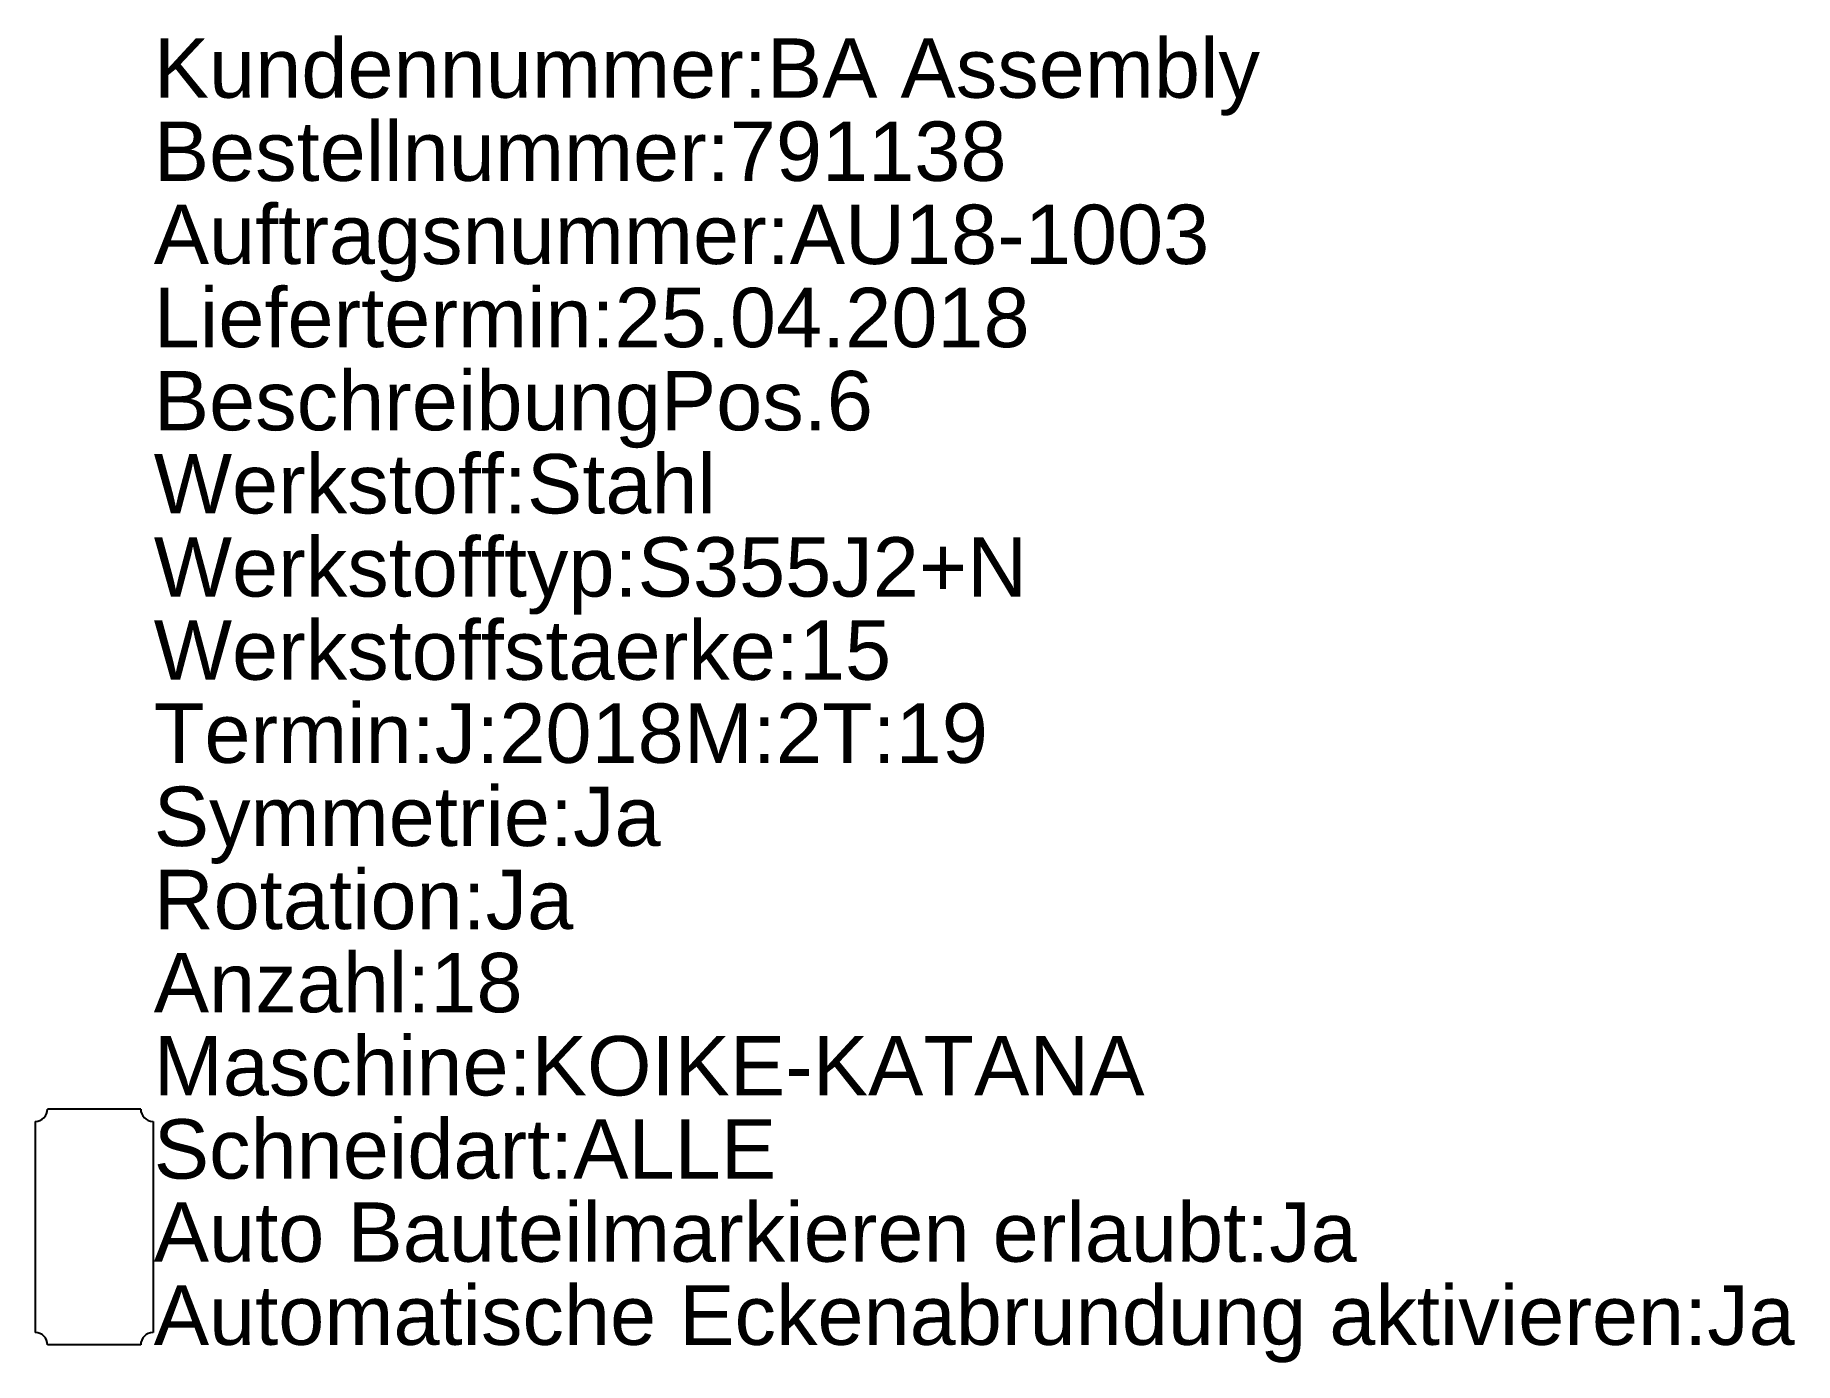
# Model space of a CAD drawing. Extents: x 4431 to 9433, y -3213 to 559.
import ezdxf

# ---------------------------------------------------------------- set-up
doc = ezdxf.new("R2010")
doc.units = 0
doc.layers.add('Bemassung', color=7, linetype='CONTINUOUS')
doc.layers.add('Schneiden_Uhrzeiger', color=7, linetype='CONTINUOUS')
doc.styles.add('Bemaßung', font='', dxfattribs={"height": 10})
doc.styles.get('Bemaßung').set_extended_font_data('Arial')

msp = doc.modelspace()

# ---------------------------------------------------------------- linework, layer by layer
at = {"layer": 'Schneiden_Uhrzeiger', "color": 93, "linetype": 'CONTINUOUS'}
for p, q in [((4731.2, -2491.9), (4466.2, -2491.9)), ((4431.2, -2526.9), (4431.2, -3126.9)), ((4766.2, -2526.9), (4766.2, -3126.9)), ((4731.2, -3161.9), (4466.2, -3161.9))]:
    msp.add_line(p, q, dxfattribs=at)
for centre, start, end in [((4431.2, -2491.9), 270, 360), ((4766.2, -2491.9), 180, 270), ((4431.2, -3161.9), 0, 90), ((4766.2, -3161.9), 90, 180)]:
    msp.add_arc(centre, 35, start, end, dxfattribs=at)

# ---------------------------------------------------------------- texts
at = {"layer": 'Bemassung', "color": 7, "style": 'Bemaßung'}
for s, height, p in [('Kundennummer:BA Assembly', 168.737, (4768.2, 381.5)), ('Bestellnummer:791138', 168.737, (4768.2, 145.3)), ('Auftragsnummer:AU18-1003', 168.737, (4768.2, -90.9)), ('Liefertermin:25.04.2018', 168.737, (4768.2, -327.2)), ('BeschreibungPos.6', 168.737, (4768.2, -563.4)), ('Werkstoff:Stahl', 168.737, (4768.2, -799.6)), ('Werkstofftyp:S355J2+N', 168.737, (4768.2, -1035.8)), ('Werkstoffstaerke:15', 168.737, (4768.2, -1272.1)), ('Termin:J:2018M:2T:19', 168.737, (4768.2, -1508.3)), ('Symmetrie:Ja', 168.737, (4768.2, -1744.5)), ('Rotation:Ja', 168.737, (4768.2, -1980.8)), ('Anzahl:18', 168.74, (4768.2, -2217)), ('Maschine:KOIKE-KATANA', 168.737, (4768.2, -2453.2)), ('Schneidart:ALLE', 168.737, (4768.2, -2689.5)), ('Auto Bauteilmarkieren erlaubt:Ja', 168.737, (4768.2, -2925.7)), ('Automatische Eckenabrundung aktivieren:Ja', 168.737, (4768.2, -3161.9))]:
    msp.add_text(s, height=height, dxfattribs=at).set_placement(p)

doc.saveas('drawing.dxf')
